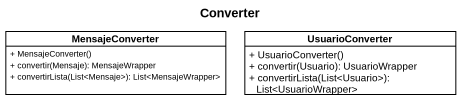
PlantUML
@startuml
title Converter
hide circle
hide empty members
skinparam classAttributeIconSize 0
class MensajeConverter {
  + MensajeConverter()
  + convertir(Mensaje): MensajeWrapper
  + convertirLista(List<Mensaje>): List<MensajeWrapper>
}
class UsuarioConverter {
  + UsuarioConverter()
  + convertir(Usuario): UsuarioWrapper
  + convertirLista(List<Usuario>): List<UsuarioWrapper>
}
@enduml
